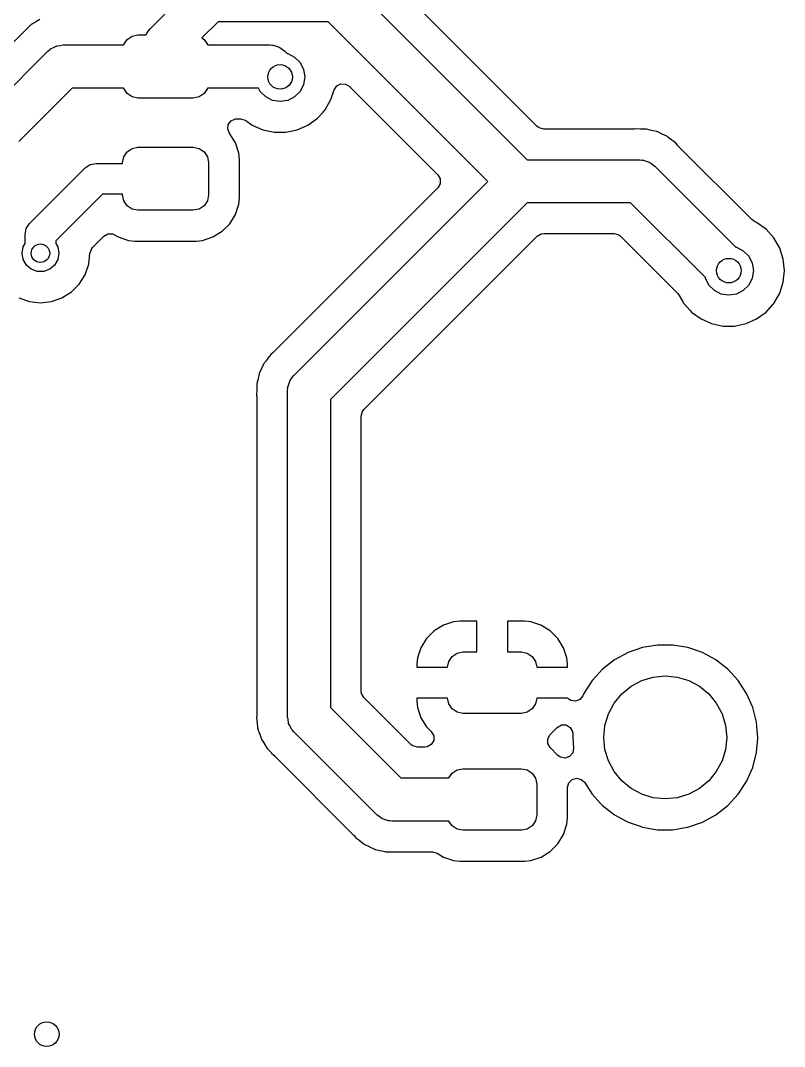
# Model space of a CAD drawing. Extents: x 44 to 146, y -87 to -25.
# Drawn here: x 117.23 to 129.66, y -58.37 to -41.68 of the extents above; entities that cross this region are included whole.
import ezdxf

# ---------------------------------------------------------------- set-up
doc = ezdxf.new("R2010")
doc.units = 0
doc.layers.add('BLACK', color=7, linetype='CONTINUOUS')

msp = doc.modelspace()

# ---------------------------------------------------------------- linework, layer by layer
at = {"layer": 'BLACK', "linetype": 'CONTINUOUS'}
for p, q in [((123.935594, -41.706805), (123.007311, -40.778522)), ((122.624687, -41.103713), (125.468574, -43.9476)), ((119.339513, -41.811113), (119.799425, -41.3512)), ((117.469948, -41.708205), (117.402261, -41.748931)), ((117.473375, -41.706079), (117.469948, -41.708205)), ((117.539885, -41.663566), (117.473375, -41.706079)), ((120.439375, -41.7012), (120.175456, -41.965118)), ((122.232226, -41.7012), (120.439375, -41.7012)), ((124.828625, -44.297599), (122.232226, -41.7012)), ((125.632248, -43.403459), (123.935594, -41.706805)), ((117.32529, -41.821843), (117.267955, -41.876154)), ((117.328178, -41.819032), (117.32529, -41.821843)), ((117.384009, -41.763202), (117.328178, -41.819032)), ((117.3903, -41.758146), (117.384009, -41.763202)), ((117.395755, -41.753717), (117.390219, -41.758045)), ((117.390219, -41.758045), (117.3903, -41.758146)), ((117.395832, -41.753819), (117.395755, -41.753717)), ((117.402261, -41.748931), (117.395832, -41.753819)), ((119.279184, -41.892018), (119.310191, -41.852179)), ((119.310191, -41.852179), (119.339513, -41.811113)), ((117.251413, -41.895797), (116.971165, -42.176045)), ((117.262634, -41.88222), (117.251413, -41.895797)), ((117.262732, -41.882304), (117.262634, -41.88222)), ((117.267955, -41.876154), (117.262732, -41.882304)), ((118.90603, -42.071829), (118.960223, -41.990723)), ((118.960223, -41.990723), (119.041329, -41.93653)), ((119.041329, -41.93653), (119.137, -41.9175)), ((119.137, -41.9175), (119.268806, -41.9175)), ((119.268806, -41.9175), (119.272563, -41.904881)), ((119.272563, -41.904881), (119.27681, -41.898932)), ((119.27681, -41.898932), (119.279184, -41.892018)), ((120.175456, -41.965118), (120.213777, -41.990723)), ((120.213777, -41.990723), (120.26797, -42.071829)), ((116.805026, -43.05), (117.672513, -42.182513)), ((117.672513, -42.182513), (117.700118, -42.159131)), ((117.700118, -42.159131), (117.705026, -42.153801)), ((117.705026, -42.153801), (117.708866, -42.151722)), ((117.708866, -42.151722), (117.716623, -42.145153)), ((117.716623, -42.145153), (117.761973, -42.122982)), ((117.761973, -42.122982), (117.806355, -42.098964)), ((117.806355, -42.098964), (117.813563, -42.097761)), ((117.813563, -42.097761), (117.820132, -42.09455)), ((117.820132, -42.09455), (117.870222, -42.088306)), ((117.870222, -42.088306), (117.92, -42.08)), ((117.92, -42.08), (118.904405, -42.08)), ((118.904405, -42.08), (118.90603, -42.071829)), ((120.26797, -42.071829), (120.269595, -42.08)), ((120.269595, -42.08), (121.28, -42.08)), ((121.28, -42.08), (121.31605, -42.082987)), ((121.31605, -42.082987), (121.323293, -42.082688)), ((121.323293, -42.082688), (121.32748, -42.083934)), ((121.32748, -42.083934), (121.337608, -42.084774)), ((121.337608, -42.084774), (121.385339, -42.10116)), ((121.385339, -42.10116), (121.433719, -42.115563)), ((121.433719, -42.115563), (121.439667, -42.11981)), ((121.439667, -42.11981), (121.446582, -42.122184)), ((121.446582, -42.122184), (121.48642, -42.153191)), ((121.48642, -42.153191), (121.527487, -42.182513)), ((121.527487, -42.182513), (121.562847, -42.217872)), ((121.562847, -42.217872), (121.573607, -42.219577)), ((121.573607, -42.219577), (121.685114, -42.276393)), ((121.685114, -42.276393), (121.773607, -42.364886)), ((121.773607, -42.364886), (121.830423, -42.476393)), ((121.830423, -42.476393), (121.85, -42.6)), ((121.85, -42.6), (121.830423, -42.723607)), ((118.064974, -42.78), (117.197487, -43.647487)), ((118.904405, -42.78), (118.064974, -42.78)), ((118.90603, -42.788171), (118.904405, -42.78)), ((118.960223, -42.869277), (118.90603, -42.788171)), ((119.041329, -42.92347), (118.960223, -42.869277)), ((120.213777, -42.869277), (120.132671, -42.92347)), ((120.26797, -42.788171), (120.213777, -42.869277)), ((120.269595, -42.78), (120.26797, -42.788171)), ((121.098311, -42.78), (120.269595, -42.78)), ((121.126393, -42.835114), (121.098311, -42.78)), ((121.214886, -42.923607), (121.126393, -42.835114)), ((121.773607, -42.835114), (121.685114, -42.923607)), ((121.830423, -42.723607), (121.773607, -42.835114)), ((122.277179, -42.968284), (122.328174, -42.811338)), ((122.328174, -42.811338), (122.370178, -42.746658)), ((122.370178, -42.746658), (122.4389, -42.711642)), ((122.4389, -42.711642), (122.515922, -42.715678)), ((122.515922, -42.715678), (122.575238, -42.752027)), ((122.575238, -42.752027), (124.015451, -44.19224)), ((119.137, -42.9425), (119.041329, -42.92347)), ((120.037, -42.9425), (119.137, -42.9425)), ((120.132671, -42.92347), (120.037, -42.9425)), ((121.326393, -42.980423), (121.214886, -42.923607)), ((121.45, -43), (121.326393, -42.980423)), ((121.573607, -42.980423), (121.45, -43)), ((121.685114, -42.923607), (121.573607, -42.980423)), ((122.182533, -43.132216), (122.277179, -42.968284)), ((122.055871, -43.272888), (122.142934, -43.176195)), ((122.142934, -43.176195), (122.18253, -43.13222)), ((122.18253, -43.13222), (122.182531, -43.132218)), ((122.182531, -43.132218), (122.182533, -43.132216)), ((120.597638, -43.451091), (120.606593, -43.374485)), ((120.606593, -43.374485), (120.652653, -43.31262)), ((120.652653, -43.31262), (120.723474, -43.282073)), ((120.723474, -43.282073), (120.745065, -43.2805)), ((120.745065, -43.2805), (120.806193, -43.2805)), ((120.806193, -43.2805), (120.880693, -43.300462)), ((120.880693, -43.300462), (120.893768, -43.308952)), ((120.893768, -43.308952), (120.99727, -43.384151)), ((121.90273, -43.384151), (122.055871, -43.272888)), ((120.62569, -43.516128), (120.597638, -43.451091)), ((120.625156, -43.516458), (120.62569, -43.516128)), ((120.627405, -43.520105), (120.625156, -43.516458)), ((120.628185, -43.521912), (120.627405, -43.520105)), ((120.629708, -43.523838), (120.628185, -43.521912)), ((120.629711, -43.523843), (120.629708, -43.523838)), ((120.629712, -43.523844), (120.629711, -43.523843)), ((120.721814, -43.673166), (120.629712, -43.523844)), ((120.99727, -43.384151), (121.170197, -43.461144)), ((121.170197, -43.461144), (121.30277, -43.489323)), ((121.30277, -43.489323), (121.355352, -43.5005)), ((121.355352, -43.5005), (121.355354, -43.5005)), ((121.355354, -43.5005), (121.544648, -43.5005)), ((121.544648, -43.5005), (121.596651, -43.489446)), ((121.596651, -43.489446), (121.729803, -43.461144)), ((121.729803, -43.461144), (121.90273, -43.384151)), ((125.663107, -43.427138), (125.632248, -43.403459)), ((125.737607, -43.4471), (125.663107, -43.427138)), ((127.202572, -43.4471), (125.737607, -43.4471)), ((127.220104, -43.445433), (127.202572, -43.4471)), ((127.220115, -43.445563), (127.220104, -43.445433)), ((127.228173, -43.444906), (127.220115, -43.445563)), ((127.3071, -43.447045), (127.228173, -43.444906)), ((127.311135, -43.4471), (127.3071, -43.447045)), ((127.390096, -43.4471), (127.311135, -43.4471)), ((127.390097, -43.4471), (127.390096, -43.4471)), ((127.398125, -43.447973), (127.390097, -43.4471)), ((127.398138, -43.447844), (127.398125, -43.447973)), ((127.405112, -43.448698), (127.398138, -43.447844)), ((127.405095, -43.448826), (127.405112, -43.448698)), ((127.413099, -43.449916), (127.405095, -43.448826)), ((127.489743, -43.468977), (127.413099, -43.449916)), ((127.493671, -43.469897), (127.489743, -43.468977)), ((127.570763, -43.486866), (127.493671, -43.469897)), ((127.578418, -43.489446), (127.570763, -43.486866)), ((127.578459, -43.489323), (127.578418, -43.489446)), ((127.585086, -43.491656), (127.578459, -43.489323)), ((127.585041, -43.491779), (127.585086, -43.491656)), ((127.592621, -43.494563), (127.585041, -43.491779)), ((127.663378, -43.529654), (127.592621, -43.494563)), ((127.667014, -43.531396), (127.663378, -43.529654)), ((127.73866, -43.564543), (127.667014, -43.531396)), ((120.776999, -43.839703), (120.721814, -43.673166)), ((127.745585, -43.56871), (127.73866, -43.564543)), ((127.745652, -43.568598), (127.745585, -43.56871)), ((127.751613, -43.572295), (127.745652, -43.568598)), ((127.751544, -43.572405), (127.751613, -43.572295)), ((127.75835, -43.576755), (127.751544, -43.572405)), ((127.758353, -43.576757), (127.75835, -43.576755)), ((127.758354, -43.576758), (127.758353, -43.576757)), ((127.819976, -43.626291), (127.758354, -43.576758)), ((127.823074, -43.628712), (127.819976, -43.626291)), ((127.853097, -43.651536), (127.823074, -43.628712)), ((127.885932, -43.676495), (127.853097, -43.651536)), ((127.885934, -43.676498), (127.885932, -43.676495)), ((127.885937, -43.6765), (127.885934, -43.676498)), ((127.919519, -43.716036), (127.885937, -43.6765)), ((118.90603, -43.896829), (118.960223, -43.815723)), ((118.960223, -43.815723), (119.041329, -43.76153)), ((119.041329, -43.76153), (119.137, -43.7425)), ((119.137, -43.7425), (120.037, -43.7425)), ((120.037, -43.7425), (120.132671, -43.76153)), ((120.132671, -43.76153), (120.213777, -43.815723)), ((120.213777, -43.815723), (120.26797, -43.896829)), ((120.787499, -43.942492), (120.776999, -43.839703)), ((127.927711, -43.724922), (127.919519, -43.716036)), ((129.12175, -44.918961), (127.927711, -43.724922)), ((118.280623, -44.078223), (118.361729, -44.02403)), ((118.361729, -44.02403), (118.4574, -44.005)), ((118.4574, -44.005), (118.887, -44.005)), ((118.887, -43.9925), (118.90603, -43.896829)), ((118.887, -44.005), (118.887, -43.9925)), ((120.26797, -43.896829), (120.287, -43.9925)), ((120.287, -43.9925), (120.287, -44.5175)), ((120.7875, -44.567509), (120.787499, -43.942492)), ((125.468574, -43.9476), (127.2976, -43.9476)), ((127.2976, -43.9476), (127.33365, -43.950587)), ((127.33365, -43.950587), (127.340893, -43.950288)), ((127.340893, -43.950288), (127.34508, -43.951534)), ((127.34508, -43.951534), (127.355208, -43.952374)), ((127.355208, -43.952374), (127.402939, -43.96876)), ((127.402939, -43.96876), (127.451319, -43.983163)), ((127.451319, -43.983163), (127.457267, -43.98741)), ((127.457267, -43.98741), (127.464182, -43.989784)), ((127.464182, -43.989784), (127.50402, -44.020791)), ((127.50402, -44.020791), (127.545087, -44.050113)), ((117.374423, -44.984423), (118.28062, -44.078226)), ((118.28062, -44.078226), (118.280623, -44.078223)), ((124.015451, -44.19224), (124.054015, -44.259035)), ((127.545087, -44.050113), (128.862847, -45.367872)), ((121.672513, -47.453713), (124.828625, -44.297599)), ((124.054015, -44.336163), (124.015451, -44.402958)), ((124.054015, -44.259035), (124.054015, -44.336163)), ((118.560953, -44.505), (117.8012, -45.264753)), ((118.887, -44.505), (118.560953, -44.505)), ((118.887, -44.5175), (118.887, -44.505)), ((118.90603, -44.613171), (118.887, -44.5175)), ((120.287, -44.5175), (120.26797, -44.613171)), ((124.015451, -44.402958), (121.347326, -47.071083)), ((118.960223, -44.694277), (118.90603, -44.613171)), ((119.041329, -44.74847), (118.960223, -44.694277)), ((120.213777, -44.694277), (120.132671, -44.74847)), ((120.26797, -44.613171), (120.213777, -44.694277)), ((120.721814, -44.836834), (120.776999, -44.670297)), ((120.776999, -44.670297), (120.7875, -44.567509)), ((125.468575, -44.6476), (122.27, -47.846174)), ((127.152626, -44.6476), (125.468575, -44.6476)), ((128.367872, -45.862847), (127.152626, -44.6476)), ((119.137, -44.7675), (119.041329, -44.74847)), ((120.037, -44.7675), (119.137, -44.7675)), ((120.132671, -44.74847), (120.037, -44.7675)), ((120.629712, -44.986156), (120.721814, -44.836834)), ((117.32023, -45.065529), (117.374423, -44.984423)), ((120.505656, -45.110212), (120.629712, -44.986156)), ((129.166503, -44.949719), (129.12175, -44.918961)), ((129.20273, -44.965849), (129.166503, -44.949719)), ((129.355871, -45.077112), (129.20273, -44.965849)), ((117.3012, -45.1612), (117.32023, -45.065529)), ((117.3012, -45.308128), (117.3012, -45.1612)), ((118.399847, -45.373919), (118.582075, -45.19169)), ((118.582075, -45.19169), (118.64887, -45.153127)), ((118.64887, -45.153127), (118.725998, -45.153127)), ((118.725998, -45.153127), (118.765652, -45.170231)), ((118.765652, -45.170231), (118.817666, -45.202314)), ((118.817666, -45.202314), (118.984203, -45.257499)), ((120.189797, -45.257499), (120.356334, -45.202314)), ((120.356334, -45.202314), (120.505656, -45.110212)), ((122.814141, -48.009848), (125.632248, -45.191741)), ((125.632248, -45.191741), (125.699043, -45.153177)), ((125.699043, -45.153177), (125.737607, -45.1481)), ((125.737607, -45.1481), (126.883593, -45.1481)), ((126.883593, -45.1481), (126.958093, -45.168062)), ((126.958093, -45.168062), (126.988952, -45.191741)), ((126.988952, -45.191741), (127.918956, -46.121744)), ((129.355872, -45.077113), (129.355871, -45.077112)), ((129.48253, -45.217779), (129.355872, -45.077113)), ((117.2512, -45.466), (117.269292, -45.363394)), ((117.269292, -45.363394), (117.3012, -45.308128)), ((117.8012, -45.264753), (117.8012, -45.308128)), ((117.8012, -45.308128), (117.833108, -45.363394)), ((117.833108, -45.363394), (117.8512, -45.466)), ((118.385327, -45.390793), (118.399847, -45.373919)), ((118.984203, -45.257499), (119.086991, -45.268)), ((119.086991, -45.268), (120.087008, -45.267999)), ((120.087008, -45.267999), (120.189797, -45.257499)), ((128.862847, -45.367872), (128.873607, -45.369577)), ((128.873607, -45.369577), (128.985114, -45.426393)), ((129.482532, -45.217783), (129.48253, -45.217779)), ((129.482533, -45.217784), (129.482532, -45.217783)), ((129.577179, -45.381716), (129.482533, -45.217784)), ((117.269292, -45.568606), (117.2512, -45.466)), ((117.8512, -45.466), (117.833108, -45.568606)), ((118.336568, -45.645255), (118.356765, -45.466)), ((118.356765, -45.465998), (118.357149, -45.46259)), ((118.356765, -45.466), (118.356765, -45.465998)), ((118.357149, -45.46259), (118.385327, -45.390793)), ((128.985114, -45.426393), (129.073607, -45.514886)), ((129.073607, -45.514886), (129.130423, -45.626393)), ((129.635674, -45.561744), (129.577179, -45.381716)), ((117.321387, -45.658836), (117.269292, -45.568606)), ((117.4012, -45.725808), (117.321387, -45.658836)), ((117.781013, -45.658836), (117.7012, -45.725808)), ((117.833108, -45.568606), (117.781013, -45.658836)), ((118.276989, -45.815522), (118.336568, -45.645255)), ((129.130423, -45.626393), (129.15, -45.75)), ((129.65546, -45.75), (129.635674, -45.561744)), ((117.499106, -45.761442), (117.4012, -45.725808)), ((117.603294, -45.761442), (117.499106, -45.761442)), ((117.7012, -45.725808), (117.603294, -45.761442)), ((118.181016, -45.968262), (118.276989, -45.815522)), ((128.369577, -45.873607), (128.367872, -45.862847)), ((128.426393, -45.985114), (128.369577, -45.873607)), ((129.130423, -45.873607), (129.073607, -45.985114)), ((129.15, -45.75), (129.130423, -45.873607)), ((129.635674, -45.938256), (129.65546, -45.75)), ((118.053462, -46.095816), (118.181016, -45.968262)), ((128.514886, -46.073607), (128.426393, -45.985114)), ((129.073607, -45.985114), (128.985114, -46.073607)), ((129.577179, -46.118284), (129.635674, -45.938256)), ((117.201678, -46.191789), (117.371945, -46.251368)), ((117.730455, -46.251368), (117.900722, -46.191789)), ((117.900722, -46.191789), (118.053462, -46.095816)), ((127.918956, -46.121744), (127.942635, -46.152603)), ((127.942635, -46.152603), (127.995521, -46.244205)), ((128.626393, -46.130423), (128.514886, -46.073607)), ((128.75, -46.15), (128.626393, -46.130423)), ((128.873607, -46.130423), (128.75, -46.15)), ((128.985114, -46.073607), (128.873607, -46.130423)), ((129.482533, -46.282216), (129.577179, -46.118284)), ((117.371945, -46.251368), (117.461572, -46.261466)), ((117.461572, -46.261466), (117.551199, -46.271565)), ((117.551199, -46.271565), (117.5512, -46.271565)), ((117.5512, -46.271565), (117.551201, -46.271565)), ((117.551201, -46.271565), (117.596013, -46.266515)), ((117.596013, -46.266515), (117.730455, -46.251368)), ((127.995521, -46.244205), (128.017469, -46.282219)), ((128.017469, -46.282219), (128.119815, -46.395885)), ((129.355871, -46.422888), (129.465259, -46.301401)), ((129.465259, -46.301401), (129.48253, -46.28222)), ((129.48253, -46.28222), (129.482531, -46.282218)), ((129.482531, -46.282218), (129.482533, -46.282216)), ((128.119815, -46.395885), (128.144129, -46.422888)), ((128.144129, -46.422888), (128.29727, -46.534151)), ((128.29727, -46.534151), (128.470197, -46.611144)), ((129.029803, -46.611144), (129.20273, -46.534151)), ((129.20273, -46.534151), (129.355871, -46.422888)), ((128.470197, -46.611144), (128.611315, -46.641139)), ((128.611315, -46.641139), (128.655352, -46.6505)), ((128.655352, -46.6505), (128.655354, -46.6505)), ((128.655354, -46.6505), (128.844648, -46.6505)), ((128.844648, -46.6505), (128.884004, -46.642134)), ((128.884004, -46.642134), (129.029803, -46.611144)), ((121.248655, -47.178867), (121.215776, -47.219773)), ((121.251123, -47.17571), (121.248655, -47.178867)), ((121.298896, -47.112866), (121.251123, -47.17571)), ((121.298904, -47.112858), (121.298896, -47.112866)), ((121.33843, -47.079284), (121.298904, -47.112858)), ((121.347326, -47.071083), (121.33843, -47.079284)), ((121.152041, -47.335448), (121.116965, -47.406175)), ((121.153782, -47.331814), (121.152041, -47.335448)), ((121.186944, -47.260137), (121.153782, -47.331814)), ((121.191109, -47.253216), (121.186944, -47.260137)), ((121.194697, -47.247187), (121.190999, -47.253149)), ((121.190999, -47.253149), (121.191109, -47.253216)), ((121.194804, -47.247256), (121.194697, -47.247187)), ((121.199152, -47.240454), (121.194804, -47.247256)), ((121.215776, -47.219773), (121.199152, -47.240454)), ((121.091377, -47.509054), (121.072315, -47.585706)), ((121.092297, -47.505128), (121.091377, -47.509054)), ((121.109267, -47.428034), (121.092297, -47.505128)), ((121.111847, -47.420378), (121.109267, -47.428034)), ((121.114058, -47.41371), (121.111725, -47.420336)), ((121.111725, -47.420336), (121.111847, -47.420378)), ((121.114181, -47.413755), (121.114058, -47.41371)), ((121.116965, -47.406175), (121.114181, -47.413755)), ((121.59116, -47.59586), (121.605563, -47.547481)), ((121.605563, -47.547481), (121.60981, -47.541532)), ((121.60981, -47.541532), (121.612184, -47.534618)), ((121.612184, -47.534618), (121.643191, -47.494779)), ((121.643191, -47.494779), (121.672513, -47.453713)), ((121.069445, -47.691699), (121.067306, -47.770628)), ((121.0695, -47.687664), (121.069445, -47.691699)), ((121.070373, -47.600679), (121.0695, -47.608707)), ((121.0695, -47.608707), (121.0695, -47.687664)), ((121.071098, -47.593689), (121.070244, -47.600665)), ((121.070244, -47.600665), (121.070373, -47.600679)), ((121.071225, -47.593707), (121.071098, -47.593689)), ((121.072315, -47.585706), (121.071225, -47.593707)), ((121.57, -47.7012), (121.572987, -47.665149)), ((121.57, -53), (121.57, -47.7012)), ((121.572688, -47.657907), (121.573934, -47.653719)), ((121.572987, -47.665149), (121.572688, -47.657907)), ((121.573934, -47.653719), (121.574774, -47.643592)), ((121.574774, -47.643592), (121.59116, -47.59586)), ((121.067306, -47.770628), (121.067963, -47.778688)), ((121.067963, -47.778688), (121.067832, -47.778698)), ((121.067832, -47.778698), (121.0695, -47.796228)), ((121.0695, -47.796228), (121.0695, -52.959382)), ((122.27, -47.846174), (122.27, -52.855025)), ((122.786723, -48.054663), (122.790462, -48.040707)), ((122.790462, -48.040707), (122.814141, -48.009848)), ((122.7705, -48.115207), (122.786723, -48.054663)), ((122.7705, -52.2), (122.7705, -48.115207)), ((124.105878, -51.515642), (123.956659, -51.60768)), ((124.272303, -51.460494), (124.105878, -51.515642)), ((124.375026, -51.45), (124.272303, -51.460494)), ((124.65, -51.45), (124.375026, -51.45)), ((124.65, -51.95), (124.65, -51.45)), ((125.424989, -51.45), (125.15, -51.45)), ((125.15, -51.45), (125.15, -51.95)), ((125.527688, -51.460492), (125.424989, -51.45)), ((125.527697, -51.460494), (125.527688, -51.460492)), ((125.694121, -51.515642), (125.527697, -51.460494)), ((125.84334, -51.60768), (125.694121, -51.515642)), ((123.956659, -51.60768), (123.83268, -51.731659)), ((125.967319, -51.731659), (125.84334, -51.60768)), ((123.740642, -51.880878), (123.685494, -52.047302)), ((123.83268, -51.731659), (123.740642, -51.880878)), ((126.059357, -51.880878), (125.967319, -51.731659)), ((126.114505, -52.047303), (126.059357, -51.880878)), ((127.345386, -51.880428), (127.110188, -51.961172)), ((127.34539, -51.880427), (127.345386, -51.880428)), ((127.590664, -51.8395), (127.34539, -51.880427)), ((127.590665, -51.8395), (127.590664, -51.8395)), ((127.839335, -51.8395), (127.590665, -51.8395)), ((128.084609, -51.880427), (127.839335, -51.8395)), ((128.084613, -51.880428), (128.084609, -51.880427)), ((128.319811, -51.961172), (128.084613, -51.880428)), ((123.685492, -52.047311), (123.675, -52.15001)), ((123.685494, -52.047302), (123.685492, -52.047311)), ((124.19403, -52.104329), (124.248223, -52.023223)), ((124.248223, -52.023223), (124.329329, -51.96903)), ((124.329329, -51.96903), (124.425, -51.95)), ((124.425, -51.95), (124.65, -51.95)), ((125.15, -51.95), (125.375, -51.95)), ((125.375, -51.95), (125.470671, -51.96903)), ((125.470671, -51.96903), (125.551777, -52.023223)), ((125.551777, -52.023223), (125.60597, -52.104329)), ((126.124999, -52.150026), (126.114505, -52.047303)), ((127.110184, -51.961174), (126.891494, -52.079523)), ((127.110188, -51.961172), (127.110184, -51.961174)), ((128.319815, -51.961174), (128.319811, -51.961172)), ((128.538505, -52.079523), (128.319815, -51.961174)), ((122.7705, -52.585993), (122.7705, -52.2)), ((123.675, -52.15001), (123.675, -52.2)), ((123.675, -52.2), (124.175, -52.2)), ((124.175, -52.2), (124.19403, -52.104329)), ((125.60597, -52.104329), (125.625, -52.2)), ((125.625, -52.2), (126.124999, -52.2)), ((126.124999, -52.2), (126.124999, -52.150026)), ((126.891489, -52.079527), (126.695256, -52.232261)), ((126.891494, -52.079523), (126.891489, -52.079527)), ((128.538508, -52.079525), (128.538505, -52.079523)), ((128.538509, -52.079526), (128.538508, -52.079525)), ((128.612561, -52.137163), (128.538509, -52.079526)), ((128.734743, -52.232261), (128.612561, -52.137163)), ((126.695256, -52.232261), (126.526837, -52.415212)), ((127.332317, -52.41612), (127.51991, -52.359215)), ((127.51991, -52.359215), (127.715, -52.34)), ((127.715, -52.34), (127.91009, -52.359215)), ((127.91009, -52.359215), (128.097683, -52.41612)), ((128.903162, -52.415212), (128.734743, -52.232261)), ((126.526837, -52.415212), (126.390827, -52.623392)), ((127.007893, -52.632893), (127.15943, -52.50853)), ((127.15943, -52.50853), (127.332317, -52.41612)), ((128.097683, -52.41612), (128.27057, -52.50853)), ((128.27057, -52.50853), (128.422107, -52.632893)), ((128.903163, -52.415214), (128.903162, -52.415212)), ((128.903164, -52.415215), (128.903163, -52.415214)), ((129.039173, -52.623393), (128.903164, -52.415215)), ((122.775577, -52.624557), (122.7705, -52.585993)), ((122.814141, -52.691352), (122.775577, -52.624557)), ((123.578647, -53.455859), (122.814141, -52.691352)), ((124.175, -52.7), (123.675001, -52.7)), ((123.675001, -52.7), (123.675001, -52.749973)), ((124.19403, -52.795671), (124.175, -52.7)), ((125.625, -52.7), (125.60597, -52.795671)), ((126.125, -52.7), (125.625, -52.7)), ((126.132212, -52.707212), (126.125, -52.7)), ((126.177718, -52.738303), (126.132212, -52.707212)), ((126.374021, -52.661706), (126.325814, -52.721912)), ((126.390827, -52.623392), (126.374021, -52.661706)), ((126.88353, -52.78443), (127.007893, -52.632893)), ((128.422107, -52.632893), (128.54647, -52.78443)), ((129.139063, -52.851119), (129.039173, -52.623393)), ((122.27, -52.855025), (123.414975, -54)), ((123.675001, -52.749973), (123.685494, -52.852696)), ((123.685494, -52.852696), (123.740642, -53.019121)), ((124.248223, -52.876777), (124.19403, -52.795671)), ((124.329329, -52.93097), (124.248223, -52.876777)), ((125.551777, -52.876777), (125.470671, -52.93097)), ((125.60597, -52.795671), (125.551777, -52.876777)), ((126.253962, -52.749949), (126.177718, -52.738303)), ((126.325814, -52.721912), (126.253962, -52.749949)), ((126.79112, -52.957317), (126.88353, -52.78443)), ((128.54647, -52.78443), (128.63888, -52.957317)), ((129.200108, -53.092179), (129.139063, -52.851119)), ((121.069008, -52.971475), (121.064798, -53.023168)), ((121.064798, -53.023168), (121.075453, -53.101372)), ((121.0695, -52.959382), (121.069008, -52.971475)), ((121.578306, -53.049777), (121.57, -53)), ((121.58455, -53.099868), (121.578306, -53.049777)), ((123.740642, -53.019121), (123.83268, -53.16834)), ((124.425, -52.95), (124.329329, -52.93097)), ((125.375, -52.95), (124.425, -52.95)), ((125.470671, -52.93097), (125.375, -52.95)), ((126.734215, -53.14491), (126.79112, -52.957317)), ((128.63888, -52.957317), (128.695785, -53.14491)), ((121.075453, -53.101372), (121.075943, -53.105374)), ((121.075943, -53.105374), (121.084485, -53.183909)), ((121.084485, -53.183909), (121.086222, -53.191798)), ((121.086222, -53.191798), (121.086096, -53.191825)), ((121.086096, -53.191825), (121.087698, -53.19866)), ((121.087698, -53.19866), (121.087824, -53.198629)), ((121.087824, -53.198629), (121.089774, -53.206472)), ((121.089774, -53.206472), (121.117004, -53.280594)), ((121.587761, -53.106436), (121.58455, -53.099868)), ((121.588964, -53.113645), (121.587761, -53.106436)), ((121.612982, -53.158026), (121.588964, -53.113645)), ((121.635153, -53.203377), (121.612982, -53.158026)), ((121.641722, -53.211133), (121.635153, -53.203377)), ((121.643801, -53.214974), (121.641722, -53.211133)), ((121.649131, -53.219881), (121.643801, -53.214974)), ((121.672513, -53.247487), (121.649131, -53.219881)), ((123.83268, -53.16834), (123.909481, -53.245141)), ((125.841373, -53.294288), (125.959318, -53.176342)), ((125.959318, -53.176342), (126.026112, -53.137777)), ((126.026112, -53.137777), (126.10324, -53.137777)), ((126.10324, -53.137777), (126.170035, -53.176341)), ((126.170035, -53.176341), (126.2086, -53.243135)), ((126.715, -53.34), (126.734215, -53.14491)), ((128.695785, -53.14491), (128.715, -53.34)), ((129.21082, -53.221455), (129.200108, -53.092179)), ((121.117004, -53.280594), (121.118342, -53.284395)), ((121.118342, -53.284395), (121.143555, -53.35922)), ((121.143555, -53.35922), (121.146946, -53.366549)), ((121.146946, -53.366549), (121.146828, -53.366603)), ((121.146828, -53.366603), (121.149865, -53.37294)), ((121.149865, -53.37294), (121.149981, -53.372883)), ((121.149981, -53.372883), (121.153571, -53.380122)), ((121.153571, -53.380122), (121.196095, -53.446649)), ((123.022512, -54.597487), (121.672513, -53.247487)), ((123.909481, -53.245141), (123.948045, -53.311936)), ((123.948045, -53.311936), (123.948045, -53.389064)), ((125.802809, -53.361082), (125.841373, -53.294288)), ((125.802809, -53.43821), (125.802809, -53.361082)), ((126.2086, -53.243135), (126.213168, -53.294004)), ((126.213168, -53.294004), (126.209357, -53.339998)), ((126.209357, -53.339998), (126.209357, -53.340001)), ((126.209357, -53.340001), (126.223946, -53.516065)), ((126.734215, -53.53509), (126.715, -53.34)), ((128.715, -53.34), (128.695785, -53.53509)), ((129.200108, -53.587821), (129.219814, -53.350001)), ((129.216035, -53.284395), (129.21082, -53.221455)), ((129.220643, -53.34), (129.216035, -53.284395)), ((129.219814, -53.350001), (129.220643, -53.34)), ((121.196095, -53.446649), (121.198206, -53.450051)), ((121.198206, -53.450051), (121.224903, -53.494423)), ((121.224903, -53.494423), (121.23893, -53.517736)), ((121.23893, -53.517736), (121.243816, -53.524163)), ((121.243816, -53.524163), (121.243713, -53.524241)), ((121.243713, -53.524241), (121.248039, -53.529775)), ((121.248039, -53.529775), (121.24814, -53.529695)), ((121.24814, -53.529695), (121.253196, -53.535985)), ((121.253196, -53.535985), (121.309046, -53.591835)), ((123.609506, -53.479538), (123.578647, -53.455859)), ((123.684006, -53.4995), (123.609506, -53.479538)), ((123.804122, -53.4995), (123.684006, -53.4995)), ((123.842686, -53.494423), (123.804122, -53.4995)), ((123.909481, -53.455859), (123.842686, -53.494423)), ((123.948045, -53.389064), (123.909481, -53.455859)), ((125.841373, -53.505005), (125.802809, -53.43821)), ((125.970096, -53.633728), (125.841373, -53.505005)), ((126.223946, -53.516065), (126.210204, -53.591959)), ((126.79112, -53.722683), (126.734215, -53.53509)), ((128.695785, -53.53509), (128.63888, -53.722683)), ((121.309046, -53.591835), (121.311825, -53.59469)), ((121.311825, -53.59469), (121.346546, -53.631344)), ((121.346546, -53.631344), (121.36615, -53.65204)), ((121.36615, -53.65204), (121.372309, -53.657271)), ((121.372309, -53.657271), (121.372224, -53.65737)), ((121.372224, -53.65737), (121.385798, -53.668587)), ((121.385798, -53.668587), (122.639882, -54.922671)), ((126.011865, -53.663118), (125.970096, -53.633728)), ((126.087759, -53.67686), (126.011865, -53.663118)), ((126.160356, -53.650814), (126.087759, -53.67686)), ((126.210204, -53.591959), (126.160356, -53.650814)), ((129.139063, -53.828881), (129.200108, -53.587821)), ((124.248223, -53.923223), (124.329329, -53.86903)), ((124.329329, -53.86903), (124.425, -53.85)), ((124.425, -53.85), (125.375, -53.85)), ((125.375, -53.85), (125.470671, -53.86903)), ((125.470671, -53.86903), (125.551777, -53.923223)), ((126.88353, -53.89557), (126.79112, -53.722683)), ((128.63888, -53.722683), (128.54647, -53.89557)), ((129.039173, -54.056607), (129.139063, -53.828881)), ((123.414975, -54), (124.196923, -54)), ((124.196923, -54), (124.248223, -53.923223)), ((125.551777, -53.923223), (125.60597, -54.004329)), ((125.60597, -54.004329), (125.625, -54.1)), ((126.145461, -54.076475), (126.199999, -54.021937)), ((126.199999, -54.021937), (126.274499, -54.001975)), ((126.274499, -54.001975), (126.348999, -54.021937)), ((126.348999, -54.021937), (126.399237, -54.06948)), ((127.007893, -54.047107), (126.88353, -53.89557)), ((127.15943, -54.17147), (127.007893, -54.047107)), ((128.422107, -54.047107), (128.27057, -54.17147)), ((128.54647, -53.89557), (128.422107, -54.047107)), ((125.625, -54.1), (125.625, -54.6)), ((126.125499, -54.150974), (126.145461, -54.076475)), ((126.1255, -54.650009), (126.125499, -54.150974)), ((126.399237, -54.06948), (126.526837, -54.264787)), ((127.332317, -54.26388), (127.15943, -54.17147)), ((128.27057, -54.17147), (128.097683, -54.26388)), ((128.903164, -54.264785), (129.039173, -54.056607)), ((126.526837, -54.264787), (126.664634, -54.414474)), ((127.51991, -54.320785), (127.332317, -54.26388)), ((127.715, -54.34), (127.51991, -54.320785)), ((127.91009, -54.320785), (127.715, -54.34)), ((128.097683, -54.26388), (127.91009, -54.320785)), ((128.734744, -54.447738), (128.903164, -54.264785)), ((126.664634, -54.414474), (126.695256, -54.447738)), ((126.695256, -54.447738), (126.891491, -54.600474)), ((128.538509, -54.600474), (128.734744, -54.447738)), ((123.063586, -54.626813), (123.022512, -54.597487)), ((123.103418, -54.657816), (123.063586, -54.626813)), ((123.110332, -54.660189), (123.103418, -54.657816)), ((123.116281, -54.664437), (123.110332, -54.660189)), ((123.16466, -54.678839), (123.116281, -54.664437)), ((123.212392, -54.695226), (123.16466, -54.678839)), ((123.222519, -54.696065), (123.212392, -54.695226)), ((123.226707, -54.697312), (123.222519, -54.696065)), ((123.233949, -54.697012), (123.226707, -54.697312)), ((123.27, -54.7), (123.233949, -54.697012)), ((124.196923, -54.7), (123.27, -54.7)), ((124.248223, -54.776777), (124.196923, -54.7)), ((125.60597, -54.695671), (125.551777, -54.776777)), ((125.625, -54.6), (125.60597, -54.695671)), ((126.114999, -54.752797), (126.1255, -54.650009)), ((126.891491, -54.600474), (126.891492, -54.600474)), ((126.891492, -54.600474), (126.891494, -54.600476)), ((126.891494, -54.600476), (127.081465, -54.703283)), ((127.081465, -54.703283), (127.11019, -54.718828)), ((127.11019, -54.718828), (127.30497, -54.785696)), ((128.084614, -54.799571), (128.31981, -54.718828)), ((128.31981, -54.718828), (128.538509, -54.600474)), ((124.329329, -54.83097), (124.248223, -54.776777)), ((124.425, -54.85), (124.329329, -54.83097)), ((125.375, -54.85), (124.425, -54.85)), ((125.470671, -54.83097), (125.375, -54.85)), ((125.551777, -54.776777), (125.470671, -54.83097)), ((126.059814, -54.919334), (126.114999, -54.752797)), ((127.30497, -54.785696), (127.345386, -54.799571)), ((127.345386, -54.799571), (127.34539, -54.799572)), ((127.34539, -54.799572), (127.405314, -54.809571)), ((127.405314, -54.809571), (127.590665, -54.8405)), ((127.590665, -54.8405), (127.590667, -54.8405)), ((127.590667, -54.8405), (127.839333, -54.8405)), ((127.839333, -54.8405), (127.839335, -54.8405)), ((127.839335, -54.8405), (128.070645, -54.801902)), ((128.070645, -54.801902), (128.084609, -54.799572)), ((128.084609, -54.799572), (128.08461, -54.799571)), ((128.08461, -54.799571), (128.084614, -54.799571)), ((122.639882, -54.922671), (122.648085, -54.931569)), ((122.648085, -54.931569), (122.681664, -54.971101)), ((122.681664, -54.971101), (122.74451, -55.018875)), ((122.74451, -55.018875), (122.74769, -55.021361)), ((122.74769, -55.021361), (122.809246, -55.070841)), ((125.967712, -55.068656), (126.059814, -54.919334)), ((122.809246, -55.070841), (122.809256, -55.070846)), ((122.809256, -55.070846), (122.816056, -55.075193)), ((122.816056, -55.075193), (122.815985, -55.075303)), ((122.815985, -55.075303), (122.821945, -55.079)), ((122.821945, -55.079), (122.822013, -55.078888)), ((122.822013, -55.078888), (122.828929, -55.083049)), ((122.828929, -55.083049), (122.828936, -55.083054)), ((122.828936, -55.083054), (122.900626, -55.116221)), ((122.900626, -55.116221), (122.904198, -55.117932)), ((122.904198, -55.117932), (122.974979, -55.153036)), ((122.974979, -55.153036), (122.97499, -55.153038)), ((122.97499, -55.153038), (122.982567, -55.155823)), ((122.982567, -55.155823), (122.982521, -55.155948)), ((122.982521, -55.155948), (122.989134, -55.158276)), ((122.989134, -55.158276), (122.989176, -55.158152)), ((122.989176, -55.158152), (122.996833, -55.160732)), ((122.996833, -55.160732), (123.073995, -55.177716)), ((123.073995, -55.177716), (123.07783, -55.178614)), ((123.07783, -55.178614), (123.154505, -55.197684)), ((123.154505, -55.197684), (123.154508, -55.197684)), ((123.154508, -55.197684), (123.154512, -55.197685)), ((123.154512, -55.197685), (123.162515, -55.198776)), ((123.162515, -55.198776), (123.162497, -55.198904)), ((123.162497, -55.198904), (123.169458, -55.199756)), ((123.169458, -55.199756), (123.169473, -55.199627)), ((123.169473, -55.199627), (123.177499, -55.2005)), ((123.177499, -55.2005), (123.177503, -55.2005)), ((123.177503, -55.2005), (123.256465, -55.2005)), ((123.256465, -55.2005), (123.2605, -55.200555)), ((123.2605, -55.200555), (123.339426, -55.202693)), ((123.339426, -55.202693), (123.339427, -55.202692)), ((123.339427, -55.202692), (123.339432, -55.202693)), ((123.339432, -55.202693), (123.339436, -55.202692)), ((123.339436, -55.202692), (123.347485, -55.202037)), ((123.347485, -55.202037), (123.347495, -55.202166)), ((123.347495, -55.202166), (123.365028, -55.2005)), ((123.365028, -55.2005), (123.926714, -55.2005)), ((123.926714, -55.2005), (124.001214, -55.220462)), ((124.001214, -55.220462), (124.004925, -55.222677)), ((124.004925, -55.222677), (124.105666, -55.284814)), ((125.694334, -55.284814), (125.843656, -55.192712)), ((125.843656, -55.192712), (125.967712, -55.068656)), ((124.105666, -55.284814), (124.272203, -55.339999)), ((124.272203, -55.339999), (124.374991, -55.3505)), ((124.374991, -55.3505), (125.425008, -55.350499)), ((125.425008, -55.350499), (125.527797, -55.339999)), ((125.527797, -55.339999), (125.694334, -55.284814))]:
    msp.add_line(p, q, dxfattribs=at)
at = {"layer": 'BLACK'}
for centre, radius in [((121.45, -42.6), 0.2), ((117.5512, -45.466), 0.15), ((128.75, -45.75), 0.2), ((117.6528, -58.166), 0.2)]:
    msp.add_circle(centre, radius, dxfattribs=at)

doc.saveas('drawing.dxf')
